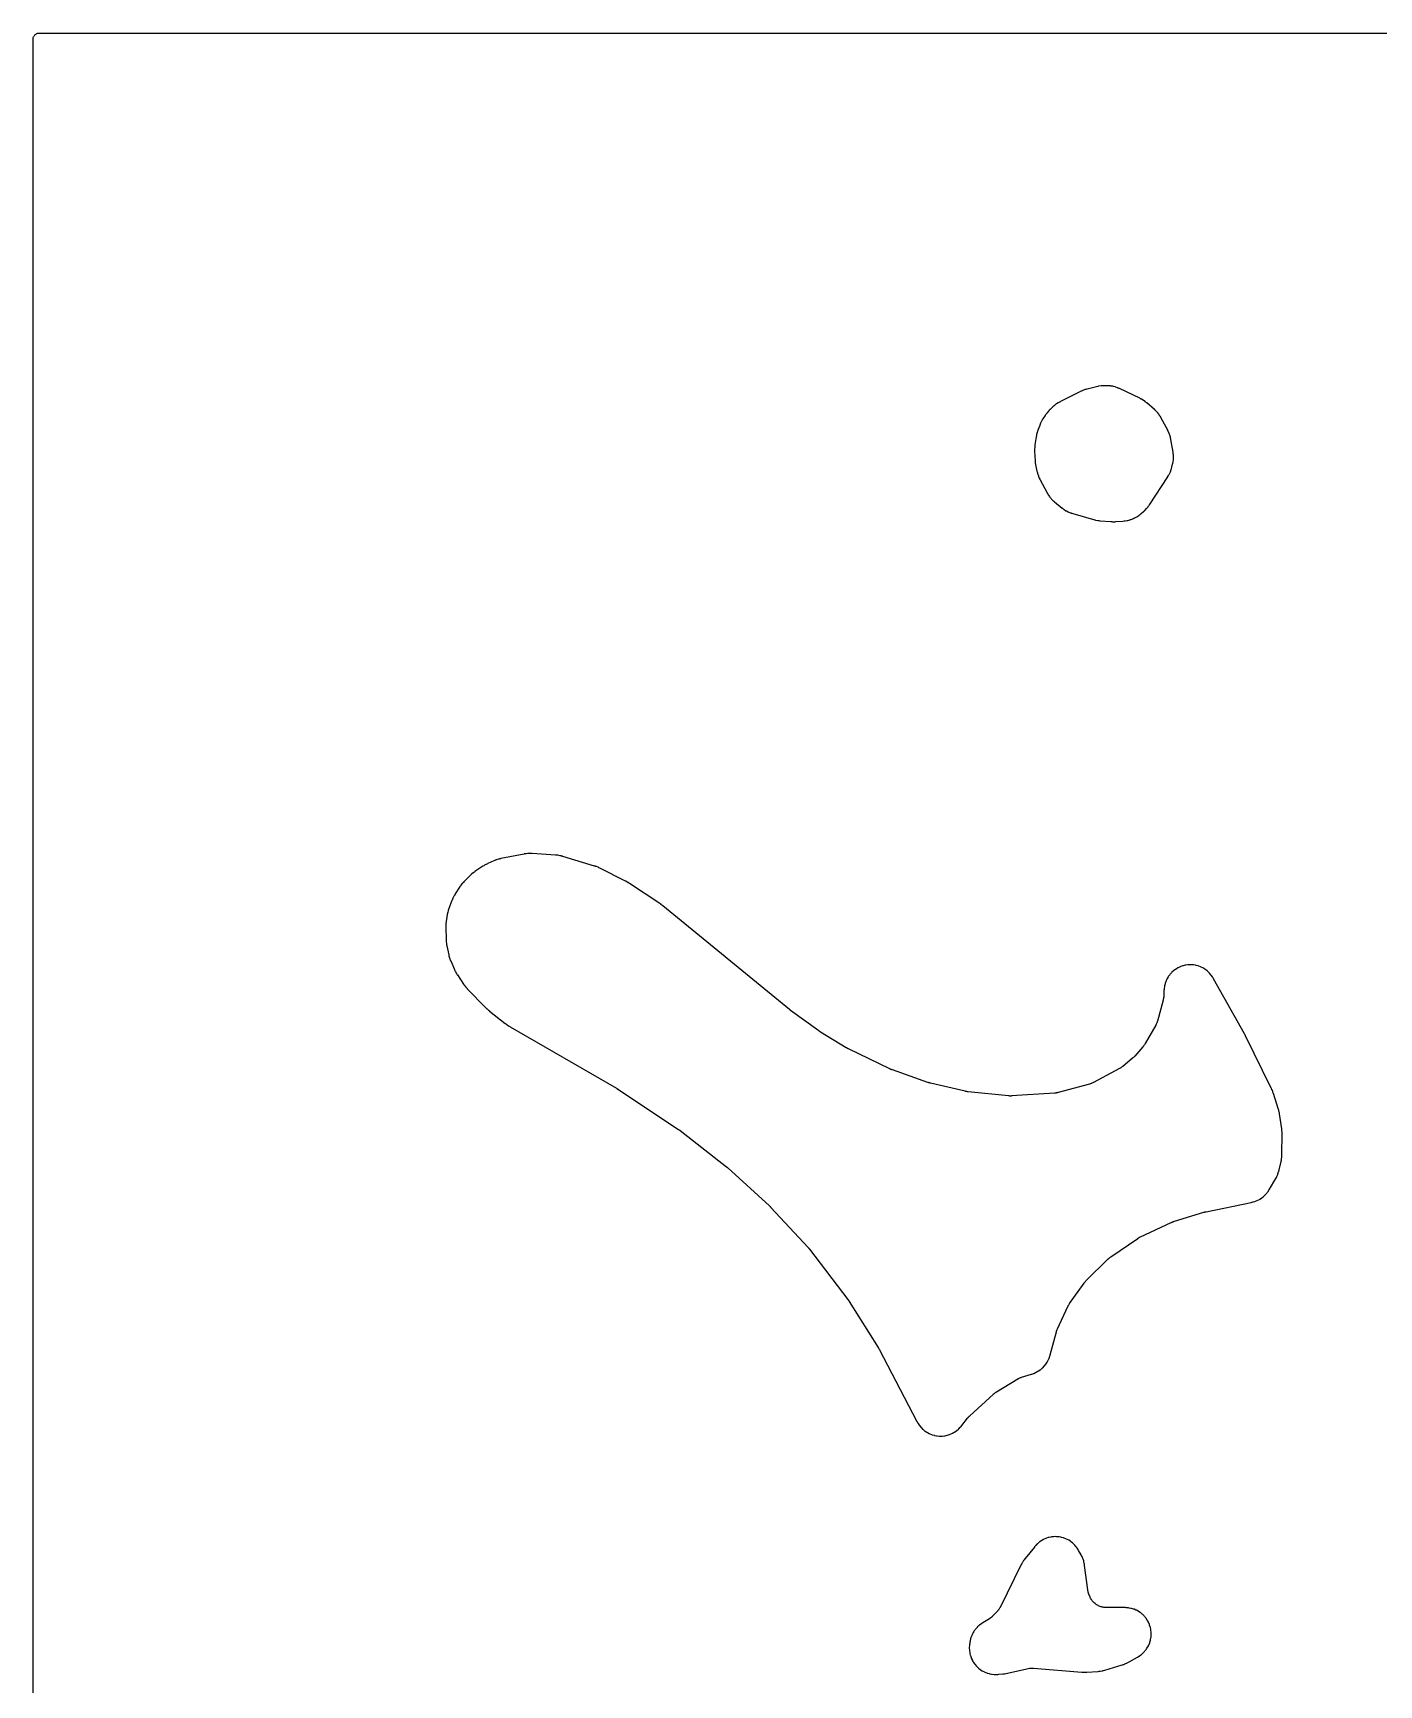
# Model space of a CAD drawing. Header units: millimetres. Extents: x 0 to 300, y 0 to 300.
# Drawn here: x -0.1 to 127.6, y 143.4 to 300.1 of the extents above; entities that cross this region are included whole.
import ezdxf

# ---------------------------------------------------------------- set-up
doc = ezdxf.new("R2010")
doc.units = ezdxf.units.MM
doc.layers.add('CUT', color=7, linetype='CONTINUOUS')

msp = doc.modelspace()

# ---------------------------------------------------------------- linework, layer by layer
at = {"layer": 'CUT'}
msp.add_lwpolyline([(-0.0625, 1.4375), (-0.0625, 298.5625), (-0.0625, 299.4478), (-0.0589, 299.5212), (-0.0503, 299.5794), (-0.036, 299.6365), (-0.0162, 299.6918), (0.009, 299.745), (0.0392, 299.7954), (0.0743, 299.8427), (0.1137, 299.8863), (0.1573, 299.9257), (0.2046, 299.9608), (0.255, 299.991), (0.3082, 300.0162), (0.3635, 300.036), (0.4206, 300.0503), (0.4788, 300.0589), (0.5522, 300.0625), (1.4375, 300.0625), (2.5578, 300.0625), (188.3057, 300.0625)], dxfattribs=at)
for points in [[(95.0459, 258.9656), (95.0488, 258.9525), (95.1788, 258.4024), (95.182, 258.3899), (95.2031, 258.3083), (95.2065, 258.2958), (95.2203, 258.2471), (95.2278, 258.2223), (95.2799, 258.0645), (95.2982, 258.016), (95.3637, 257.8633), (95.3744, 257.8397), (95.3964, 257.794), (95.4021, 257.7824), (95.4402, 257.7073), (95.4462, 257.6958), (96.1107, 256.4542), (96.1179, 256.441), (96.166, 256.3562), (96.1736, 256.3433), (96.2038, 256.2931), (96.2199, 256.2678), (96.3271, 256.1082), (96.363, 256.0601), (96.4839, 255.914), (96.5244, 255.8698), (96.6611, 255.7347), (96.683, 255.7141), (96.7267, 255.6751), (96.738, 255.6652), (96.8123, 255.6021), (96.8238, 255.5925), (97.5515, 255.0048), (97.5633, 254.9955), (97.6411, 254.9359), (97.6531, 254.9269), (97.7007, 254.8922), (97.7255, 254.8751), (97.8872, 254.7694), (97.9393, 254.739), (98.1084, 254.6513), (98.1632, 254.6263), (98.3428, 254.555), (98.3711, 254.5446), (98.4268, 254.5257), (98.4411, 254.521), (98.5346, 254.4918), (98.5491, 254.4875), (100.5134, 253.9281), (100.5276, 253.9243), (100.6198, 253.9005), (100.6341, 253.897), (100.6898, 253.884), (100.7185, 253.878), (100.9059, 253.844), (100.9349, 253.8395), (100.9917, 253.832), (101.0062, 253.8303), (101.101, 253.8202), (101.1156, 253.8188), (102.1468, 253.7341), (102.1578, 253.7333), (102.2346, 253.7284), (102.246, 253.7278), (102.2964, 253.7256), (102.3207, 253.725), (102.4723, 253.7244), (102.4956, 253.7247), (102.5362, 253.7262), (102.5472, 253.7266), (102.6232, 253.7307), (102.6355, 253.7315), (103.2898, 253.7799), (103.3049, 253.7812), (103.4024, 253.7909), (103.4174, 253.7926), (103.4758, 253.7999), (103.5057, 253.8044), (103.6961, 253.838), (103.7549, 253.8515), (103.941, 253.904), (103.9698, 253.913), (104.0256, 253.9318), (104.0399, 253.9368), (104.132, 253.9705), (104.1461, 253.9759), (104.2104, 254.0012), (104.2257, 254.0076), (104.3251, 254.05), (104.3403, 254.0567), (104.3993, 254.0839), (104.4291, 254.0986), (104.6174, 254.1982), (104.6743, 254.2325), (104.8505, 254.3524), (104.8774, 254.3719), (104.9289, 254.4113), (104.942, 254.4216), (105.026, 254.4896), (105.0388, 254.5002), (105.2602, 254.6899), (105.2709, 254.6993), (105.3398, 254.7612), (105.3502, 254.7709), (105.3907, 254.8091), (105.411, 254.8291), (105.5378, 254.9605), (105.5754, 255.0034), (105.6891, 255.1462), (105.7063, 255.169), (105.7389, 255.2141), (105.7471, 255.2257), (105.7994, 255.3021), (105.8074, 255.314), (107.5528, 257.9934), (107.5619, 258.0077), (107.6193, 258.1016), (107.628, 258.1162), (107.6608, 258.1735), (107.6769, 258.2033), (107.7741, 258.3973), (107.8009, 258.4595), (107.8757, 258.6632), (107.8864, 258.6953), (107.9056, 258.7586), (107.9103, 258.7748), (107.9393, 258.881), (107.9436, 258.8974), (108.0115, 259.1766), (108.0149, 259.1916), (108.036, 259.289), (108.039, 259.304), (108.0502, 259.3628), (108.0551, 259.3931), (108.0819, 259.5878), (108.0871, 259.6489), (108.0937, 259.8426), (108.0926, 259.9039), (108.0793, 260.0999), (108.0764, 260.1305), (108.0693, 260.1899), (108.0673, 260.2051), (108.0529, 260.3037), (108.0505, 260.3189), (107.8434, 261.5224), (107.8405, 261.538), (107.8204, 261.639), (107.8171, 261.6545), (107.8034, 261.7148), (107.7956, 261.7455), (107.7403, 261.9407), (107.7198, 262.0007), (107.6443, 262.1891), (107.6317, 262.2182), (107.6057, 262.2742), (107.5988, 262.2885), (107.553, 262.3807), (107.5458, 262.3948), (106.9369, 263.5441), (106.9303, 263.5562), (106.8866, 263.6343), (106.8798, 263.6462), (106.8524, 263.6926), (106.8379, 263.716), (106.7413, 263.8637), (106.7091, 263.9084), (106.6009, 264.0448), (106.5647, 264.0863), (106.4427, 264.2139), (106.4233, 264.2334), (106.3843, 264.2705), (106.3743, 264.2799), (106.3081, 264.3402), (106.2979, 264.3494), (105.5519, 264.9989), (105.5415, 265.0077), (105.4735, 265.0643), (105.4629, 265.0729), (105.4212, 265.1059), (105.3995, 265.1224), (105.2581, 265.2246), (105.2125, 265.2544), (105.0624, 265.3434), (105.0386, 265.3567), (104.9917, 265.3817), (104.9796, 265.388), (104.9006, 265.4278), (104.8883, 265.4338), (102.9637, 266.3494), (102.9512, 266.3552), (102.8691, 266.3919), (102.8564, 266.3974), (102.8066, 266.4184), (102.7809, 266.4285), (102.6145, 266.4896), (102.5618, 266.5062), (102.3928, 266.5511), (102.3387, 266.5629), (102.1663, 266.592), (102.1114, 266.5987), (101.9347, 266.612), (101.907, 266.6135), (101.853, 266.615), (101.8392, 266.6153), (101.7493, 266.6158), (101.7355, 266.6158), (101.4768, 266.6114), (101.46, 266.6109), (101.3508, 266.6059), (101.3341, 266.605), (101.2687, 266.6002), (101.2352, 266.5968), (101.0187, 266.5687), (100.9855, 266.5634), (100.921, 266.5514), (100.9045, 266.548), (100.7977, 266.5249), (100.7814, 266.5211), (99.9023, 266.305), (99.8855, 266.3006), (99.7771, 266.2706), (99.7605, 266.2658), (99.696, 266.2459), (99.6632, 266.2348), (99.4526, 266.1563), (99.4205, 266.1433), (99.3587, 266.1161), (99.343, 266.109), (99.2414, 266.0607), (99.2259, 266.0531), (97.3213, 265.0811), (97.3089, 265.0746), (97.229, 265.0315), (97.2167, 265.0247), (97.1693, 264.9976), (97.1454, 264.9832), (96.994, 264.8873), (96.9483, 264.8551), (96.8065, 264.7455), (96.7848, 264.7279), (96.7432, 264.6925), (96.7327, 264.6833), (96.6648, 264.6229), (96.6545, 264.6135), (96.4162, 264.3908), (96.4031, 264.3781), (96.3188, 264.2944), (96.306, 264.2813), (96.257, 264.2296), (96.2327, 264.2023), (96.0802, 264.0203), (96.0576, 263.9916), (96.0152, 263.9343), (96.0046, 263.9195), (95.9369, 263.8218), (95.9268, 263.8066), (95.7116, 263.475), (95.7028, 263.4611), (95.6471, 263.3698), (95.6387, 263.3556), (95.6067, 263.2999), (95.5911, 263.2709), (95.4951, 263.0798), (95.4811, 263.05), (95.4555, 262.9911), (95.4491, 262.9759), (95.4091, 262.8767), (95.4031, 262.8614), (95.23, 262.396), (95.2248, 262.3813), (95.192, 262.2856), (95.1871, 262.2708), (95.1689, 262.2128), (95.1604, 262.1828), (95.1099, 261.9869), (95.1029, 261.9566), (95.0908, 261.897), (95.0879, 261.8817), (95.0703, 261.782), (95.0678, 261.7667), (94.9533, 261.0008), (94.9513, 260.9858), (94.9392, 260.8884), (94.9376, 260.8733), (94.9318, 260.8147), (94.9296, 260.7845), (94.9202, 260.5885), (94.9196, 260.5583), (94.9197, 260.4993), (94.9199, 260.4842), (94.9227, 260.3861), (94.9233, 260.371), (94.9691, 259.5077), (94.97, 259.4943), (94.9766, 259.4072), (94.9777, 259.3938), (94.9828, 259.3416), (94.9861, 259.3149), (95.0109, 259.1422), (95.0153, 259.1157), (95.025, 259.0642), (95.0277, 259.051)], [(39.1686, 213.5291), (39.1715, 213.5151), (39.3563, 212.6591), (39.3596, 212.6446), (39.3823, 212.5508), (39.386, 212.5364), (39.401, 212.4804), (39.4094, 212.4519), (39.4686, 212.2683), (39.4784, 212.2402), (39.4989, 212.186), (39.5043, 212.1721), (39.5406, 212.0827), (39.5464, 212.069), (39.9038, 211.2483), (39.9095, 211.2357), (39.9473, 211.1541), (39.9532, 211.1416), (39.9771, 211.0931), (39.9899, 211.0685), (40.0765, 210.911), (40.0904, 210.887), (40.1187, 210.8409), (40.126, 210.8292), (40.1747, 210.7535), (40.1824, 210.742), (40.7711, 209.8726), (40.7787, 209.8616), (40.8288, 209.7911), (40.8367, 209.7803), (40.8677, 209.7385), (40.8841, 209.7175), (40.9934, 209.5834), (41.0107, 209.5631), (41.0454, 209.5243), (41.0543, 209.5145), (41.1134, 209.4512), (41.1226, 209.4415), (42.8807, 207.6387), (42.8943, 207.6252), (42.9836, 207.5392), (42.9976, 207.5262), (43.1131, 207.422), (43.1274, 207.4094), (43.2221, 207.3293), (43.2368, 207.3172), (44.7185, 206.1415), (44.736, 206.1282), (44.8514, 206.0433), (44.8694, 206.0306), (45.0179, 205.9296), (45.0363, 205.9175), (45.1576, 205.8414), (45.1765, 205.83), (55.2652, 200.0025), (55.2701, 199.9996), (55.2816, 199.9928), (55.2866, 199.9899), (55.2983, 199.9829), (55.3044, 199.9793), (55.3184, 199.9708), (55.3244, 199.9671), (55.3313, 199.9629), (55.3373, 199.9591), (55.3513, 199.9504), (55.3572, 199.9466), (55.3602, 199.9447), (55.3672, 199.9402), (55.3836, 199.9296), (55.3905, 199.925), (61.1659, 196.0881), (61.1717, 196.0843), (61.1851, 196.0752), (61.1908, 196.0713), (61.2044, 196.062), (61.2114, 196.0571), (61.2277, 196.0457), (61.2346, 196.0408), (61.2426, 196.0351), (61.2495, 196.0301), (61.2656, 196.0184), (61.2725, 196.0133), (61.276, 196.0107), (61.284, 196.0047), (61.3028, 195.9904), (61.3108, 195.9842), (65.7032, 192.5603), (65.7088, 192.5559), (65.7219, 192.5455), (65.7276, 192.541), (65.7408, 192.5303), (65.7477, 192.5248), (65.7635, 192.5117), (65.7703, 192.5061), (65.7781, 192.4996), (65.7848, 192.4939), (65.8005, 192.4805), (65.8071, 192.4747), (65.8105, 192.4718), (65.8183, 192.4649), (65.8365, 192.4487), (65.8443, 192.4417), (69.78, 188.8448), (69.787, 188.8384), (69.8032, 188.8232), (69.8102, 188.8167), (69.8185, 188.8088), (69.8253, 188.8022), (69.8411, 188.7869), (69.8478, 188.7802), (69.8555, 188.7725), (69.8622, 188.7658), (69.8777, 188.7501), (69.8843, 188.7433), (69.8923, 188.735), (69.8989, 188.7282), (69.914, 188.7121), (69.9205, 188.7052), (73.4349, 184.9037), (73.442, 184.8959), (73.4585, 184.8776), (73.4656, 184.8697), (73.4741, 184.86), (73.4811, 184.852), (73.4972, 184.8334), (73.504, 184.8253), (73.5118, 184.816), (73.5186, 184.8079), (73.5342, 184.7888), (73.5409, 184.7806), (73.549, 184.7705), (73.5555, 184.7622), (73.5707, 184.7428), (73.5772, 184.7344), (77.2201, 179.9641), (77.2264, 179.9558), (77.2409, 179.9364), (77.247, 179.9281), (77.2545, 179.9178), (77.2605, 179.9094), (77.2746, 179.8896), (77.2805, 179.8811), (77.2873, 179.8713), (77.2932, 179.8628), (77.3068, 179.8427), (77.3125, 179.8341), (77.3195, 179.8235), (77.3252, 179.8148), (77.3383, 179.7944), (77.3438, 179.7857), (80.0928, 175.4002), (80.0966, 175.3942), (80.1052, 175.3802), (80.1089, 175.3741), (80.1177, 175.3596), (80.1221, 175.3522), (80.1325, 175.3347), (80.1369, 175.3272), (80.1419, 175.3185), (80.1462, 175.3109), (80.1563, 175.2932), (80.1605, 175.2856), (80.1626, 175.2818), (80.1676, 175.2727), (80.179, 175.2515), (80.1839, 175.2424), (83.7654, 168.4055), (83.7725, 168.3923), (83.8197, 168.3074), (83.8272, 168.2945), (83.8568, 168.2441), (83.8726, 168.2187), (83.9781, 168.0586), (84.0134, 168.0104), (84.1326, 167.8636), (84.1726, 167.8191), (84.3058, 167.6849), (84.35, 167.6446), (84.4959, 167.5243), (84.5439, 167.4886), (84.701, 167.3835), (84.7523, 167.3527), (84.9192, 167.2638), (84.9733, 167.2383), (85.1482, 167.1664), (85.2046, 167.1464), (85.3857, 167.0923), (85.4438, 167.078), (85.6295, 167.0422), (85.6887, 167.0338), (85.877, 167.0166), (85.9368, 167.0141), (86.1259, 167.0158), (86.1856, 167.0193), (86.3735, 167.0398), (86.4326, 167.0492), (86.6176, 167.0883), (86.6754, 167.1035), (86.8556, 167.1609), (86.9117, 167.1818), (87.0852, 167.2568), (87.1389, 167.2832), (87.3042, 167.3751), (87.3549, 167.4067), (87.5102, 167.5146), (87.5576, 167.5511), (87.7014, 167.6739), (87.7449, 167.715), (87.8775, 167.8534), (87.8977, 167.8755), (87.9359, 167.9196), (87.9456, 167.931), (88.0074, 168.0061), (88.0168, 168.0177), (88.5626, 168.7146), (88.5684, 168.7219), (88.5775, 168.7332), (88.5927, 168.7517), (88.6134, 168.7763), (88.6322, 168.7978), (88.6473, 168.8146), (88.6561, 168.8241), (88.6593, 168.8277), (88.6787, 168.8479), (88.7225, 168.8923), (88.7493, 168.9183), (88.7585, 168.927), (88.7654, 168.9333), (91.0279, 171), (91.0359, 171.0073), (91.0485, 171.0185), (91.0695, 171.0366), (91.0981, 171.0606), (91.1238, 171.0814), (91.1445, 171.0975), (91.1565, 171.1066), (91.1609, 171.1099), (91.1873, 171.129), (91.2467, 171.1703), (91.2828, 171.1942), (91.2953, 171.2019), (91.3045, 171.2076), (93.323, 172.4382), (93.3311, 172.443), (93.3436, 172.4505), (93.3645, 172.4625), (93.3927, 172.4783), (93.418, 172.4919), (93.4216, 172.4938), (93.467, 172.5158), (93.5297, 172.5439), (93.5902, 172.5685), (93.6336, 172.5844), (93.6699, 172.5967), (93.6817, 172.6005), (93.6907, 172.6033), (94.634, 172.8916), (94.6484, 172.8963), (94.7417, 172.9274), (94.756, 172.9323), (94.8116, 172.9524), (94.8398, 172.9634), (95.0186, 173.0385), (95.0731, 173.0647), (95.2411, 173.1562), (95.2927, 173.1878), (95.4507, 173.2957), (95.4989, 173.3323), (95.6451, 173.4555), (95.6894, 173.4968), (95.8225, 173.6342), (95.8623, 173.6797), (95.9809, 173.8298), (96.016, 173.8791), (96.1189, 174.0403), (96.1488, 174.0929), (96.2349, 174.2637), (96.2594, 174.319), (96.3288, 174.5001), (96.339, 174.5286), (96.3573, 174.5848), (96.3618, 174.5992), (96.39, 174.6935), (96.3941, 174.708), (96.9905, 176.9037), (96.9931, 176.913), (96.9971, 176.9274), (97.0042, 176.951), (97.0141, 176.9826), (97.0233, 177.0104), (97.031, 177.0325), (97.0355, 177.045), (97.0372, 177.0497), (97.0475, 177.0766), (97.0715, 177.1361), (97.0866, 177.1715), (97.092, 177.1834), (97.096, 177.1921), (98.0828, 179.3085), (98.0871, 179.3177), (98.0938, 179.3318), (98.1054, 179.3549), (98.1212, 179.3857), (98.1358, 179.4128), (98.1477, 179.4341), (98.1546, 179.4462), (98.1572, 179.4507), (98.1729, 179.4766), (98.2085, 179.5336), (98.2307, 179.5672), (98.2384, 179.5784), (98.2442, 179.5867), (99.6195, 181.5318), (99.6254, 181.54), (99.6346, 181.5526), (99.65, 181.5734), (99.6712, 181.6009), (99.6904, 181.625), (99.7059, 181.6438), (99.7149, 181.6545), (99.7182, 181.6585), (99.7382, 181.6812), (99.7836, 181.731), (99.8114, 181.7602), (99.821, 181.7698), (99.8282, 181.7769), (101.9121, 183.8219), (101.9193, 183.8288), (101.9304, 183.8395), (101.949, 183.8568), (101.9743, 183.8797), (101.9971, 183.8997), (102.0154, 183.9153), (102.026, 183.9241), (102.0299, 183.9273), (102.0533, 183.9459), (102.1058, 183.9862), (102.1378, 184.0097), (102.1488, 184.0174), (102.157, 184.023), (104.6984, 185.7595), (104.7059, 185.7646), (104.7177, 185.7725), (104.7373, 185.7852), (104.7638, 185.8019), (104.7876, 185.8164), (104.8067, 185.8277), (104.8176, 185.834), (104.8217, 185.8363), (104.8457, 185.8495), (104.8994, 185.8781), (104.932, 185.8945), (104.9431, 185.8998), (104.9513, 185.9038), (107.8763, 187.2709), (107.8907, 187.2775), (107.9244, 187.2926), (107.939, 187.2989), (107.9567, 187.3064), (107.9714, 187.3125), (108.0057, 187.3264), (108.0204, 187.3322), (108.0373, 187.3387), (108.0522, 187.3443), (108.0869, 187.3569), (108.1019, 187.3622), (108.1201, 187.3685), (108.1351, 187.3735), (108.1703, 187.3849), (108.1854, 187.3897), (110.9701, 188.2401), (110.9801, 188.2431), (111.0037, 188.25), (111.0138, 188.2529), (111.0261, 188.2563), (111.0362, 188.2591), (111.0599, 188.2654), (111.0701, 188.2681), (111.0818, 188.2711), (111.092, 188.2736), (111.1158, 188.2794), (111.126, 188.2818), (111.1385, 188.2847), (111.1487, 188.287), (111.1727, 188.2922), (111.1829, 188.2944), (115.4561, 189.1742), (115.4697, 189.1772), (115.5575, 189.1974), (115.571, 189.2006), (115.6235, 189.214), (115.6502, 189.2215), (115.8202, 189.2732), (115.8725, 189.2918), (116.0348, 189.3581), (116.0851, 189.3815), (116.2406, 189.4625), (116.2885, 189.4904), (116.4359, 189.5854), (116.481, 189.6176), (116.6192, 189.726), (116.6611, 189.7621), (116.7898, 189.8838), (116.8094, 189.9033), (116.812, 189.9059), (116.8314, 189.9271), (116.9522, 190.065), (116.9878, 190.1097), (117.0933, 190.2562), (117.1093, 190.2795), (117.1395, 190.3259), (117.147, 190.3378), (117.1954, 190.4161), (117.2027, 190.4282), (117.7948, 191.4391), (117.8024, 191.4525), (117.8508, 191.5404), (117.8581, 191.554), (117.8859, 191.6075), (117.8994, 191.6353), (117.9813, 191.8153), (118.0039, 191.8727), (118.0669, 192.0603), (118.076, 192.0898), (118.0922, 192.1478), (118.0961, 192.1627), (118.1207, 192.26), (118.1242, 192.275), (118.3007, 193.0604), (118.304, 193.076), (118.3241, 193.1778), (118.327, 193.1935), (118.3374, 193.2549), (118.3419, 193.2865), (118.3656, 193.4924), (118.3684, 193.5242), (118.3722, 193.5864), (118.373, 193.6023), (118.3766, 193.706), (118.3769, 193.7219), (118.3931, 195.669), (118.3931, 195.6799), (118.3923, 195.7565), (118.3921, 195.7679), (118.3906, 195.818), (118.3894, 195.8422), (118.379, 195.9925), (118.3769, 196.0157), (118.3726, 196.0558), (118.3713, 196.0667), (118.3618, 196.1418), (118.3601, 196.1539), (118.1508, 197.5697), (118.1488, 197.5821), (118.1353, 197.6618), (118.1331, 197.674), (118.124, 197.7218), (118.1189, 197.7461), (118.082, 197.9035), (118.0759, 197.9276), (118.0628, 197.9745), (118.0594, 197.9864), (118.0361, 198.0639), (118.0324, 198.0757), (117.5686, 199.5099), (117.5617, 199.5302), (117.5142, 199.6609), (117.5065, 199.6809), (117.4412, 199.8426), (117.4328, 199.8623), (117.3761, 199.9893), (117.367, 200.0087), (114.9364, 204.9711), (114.9329, 204.9782), (114.9078, 205.0277), (114.9039, 205.0353), (114.8718, 205.0965), (114.8678, 205.1039), (114.8418, 205.1519), (114.8375, 205.1598), (111.904, 210.3808), (111.8965, 210.3938), (111.8468, 210.4773), (111.839, 210.49), (111.8079, 210.5395), (111.7913, 210.5644), (111.6813, 210.7213), (111.6446, 210.7684), (111.5212, 210.9116), (111.4799, 210.9549), (111.3429, 211.0851), (111.2975, 211.1241), (111.1482, 211.24), (111.0992, 211.2743), (110.9391, 211.3747), (110.8869, 211.404), (110.7176, 211.488), (110.6628, 211.5119), (110.4859, 211.5786), (110.429, 211.5969), (110.2464, 211.6458), (110.1879, 211.6583), (110.0014, 211.6887), (109.942, 211.6954), (109.7533, 211.7071), (109.6935, 211.7078), (109.5046, 211.7007), (109.4451, 211.6954), (109.2578, 211.6695), (109.1991, 211.6584), (109.0153, 211.614), (108.958, 211.5971), (108.7796, 211.5346), (108.7242, 211.512), (108.5529, 211.4321), (108.5001, 211.4041), (108.3376, 211.3076), (108.2877, 211.2745), (108.1357, 211.1622), (108.0894, 211.1243), (107.9493, 210.9975), (107.907, 210.9552), (107.7802, 210.815), (107.7423, 210.7687), (107.6301, 210.6166), (107.597, 210.5668), (107.5005, 210.4043), (107.4725, 210.3514), (107.3927, 210.1801), (107.3701, 210.1247), (107.3077, 209.9463), (107.2908, 209.889), (107.2464, 209.7052), (107.2353, 209.6465), (107.2091, 209.4566), (107.2057, 209.4269), (107.2006, 209.3687), (107.1995, 209.3538), (107.1934, 209.2568), (107.1927, 209.2419), (107.1743, 208.7516), (107.1737, 208.7387), (107.1728, 208.7212), (107.1686, 208.6696), (107.1592, 208.5838), (107.1542, 208.546), (107.1476, 208.5085), (107.1308, 208.4238), (107.1193, 208.3733), (107.1149, 208.3564), (107.1116, 208.3439), (106.5662, 206.3551), (106.5637, 206.3462), (106.5597, 206.3322), (106.5529, 206.3093), (106.5432, 206.2787), (106.5343, 206.2517), (106.5329, 206.2479), (106.5151, 206.2011), (106.4891, 206.1381), (106.4622, 206.0791), (106.4417, 206.0381), (106.424, 206.0045), (106.418, 205.9937), (106.4134, 205.9856), (105.4176, 204.2319), (105.4117, 204.2217), (105.4037, 204.208), (105.379, 204.1682), (105.336, 204.1029), (105.3165, 204.0744), (105.2958, 204.0467), (105.2479, 203.9849), (105.2183, 203.9486), (105.2079, 203.9366), (105.2002, 203.9278), (104.421, 203.048), (104.4164, 203.0429), (104.4056, 203.0309), (104.4037, 203.0287), (104.3823, 203.0059), (104.3387, 202.961), (104.3236, 202.9458), (104.3018, 202.9255), (104.2431, 202.8726), (104.2175, 202.8505), (103.2906, 202.0772), (103.2817, 202.0699), (103.2696, 202.0601), (103.2333, 202.0321), (103.1718, 201.9871), (103.1442, 201.9677), (103.1158, 201.9494), (103.051, 201.9092), (103.0115, 201.8861), (102.998, 201.8786), (102.9879, 201.8731), (100.5032, 200.5426), (100.4919, 200.5366), (100.4766, 200.5287), (100.4305, 200.5065), (100.3527, 200.4717), (100.318, 200.457), (100.2827, 200.4439), (100.2022, 200.4158), (100.1534, 200.4004), (100.1368, 200.3956), (100.1245, 200.3922), (97.1573, 199.589), (97.1464, 199.5862), (97.1318, 199.5824), (97.0881, 199.5723), (97.0149, 199.5573), (96.9824, 199.5513), (96.9497, 199.5465), (96.8756, 199.537), (96.831, 199.5324), (96.8159, 199.5312), (96.8047, 199.5304), (92.7361, 199.2651), (92.7267, 199.2645), (92.7121, 199.2637), (92.688, 199.2627), (92.6556, 199.2618), (92.6269, 199.2615), (92.6041, 199.2616), (92.591, 199.2617), (92.5862, 199.2618), (92.5579, 199.2628), (92.4952, 199.2659), (92.4576, 199.2686), (92.4449, 199.2697), (92.4356, 199.2707), (88.6369, 199.6606), (88.6227, 199.6622), (88.5896, 199.6661), (88.5755, 199.6679), (88.5582, 199.6702), (88.5441, 199.6722), (88.5111, 199.6772), (88.497, 199.6795), (88.4808, 199.6822), (88.4667, 199.6846), (88.434, 199.6907), (88.4199, 199.6933), (88.4028, 199.6968), (88.3889, 199.6997), (88.3563, 199.7067), (88.3424, 199.7099), (85.0495, 200.4784), (85.0376, 200.4812), (85.0098, 200.4881), (84.9979, 200.4911), (84.9834, 200.4949), (84.9716, 200.4981), (84.944, 200.5058), (84.9322, 200.5091), (84.9187, 200.5131), (84.9069, 200.5166), (84.8796, 200.525), (84.8679, 200.5286), (84.8536, 200.5332), (84.842, 200.5371), (84.8148, 200.5462), (84.8032, 200.5502), (81.4325, 201.7361), (81.4207, 201.7403), (81.3931, 201.7505), (81.3814, 201.7549), (81.3671, 201.7604), (81.3554, 201.7649), (81.3282, 201.7758), (81.3165, 201.7806), (81.3032, 201.7861), (81.2916, 201.791), (81.2647, 201.8026), (81.2532, 201.8077), (81.2392, 201.814), (81.2278, 201.8192), (81.2012, 201.8316), (81.1899, 201.837), (77.2677, 203.7315), (77.2578, 203.7363), (77.2348, 203.7478), (77.225, 203.7528), (77.213, 203.7589), (77.2032, 203.764), (77.1805, 203.7761), (77.1708, 203.7813), (77.1596, 203.7874), (77.15, 203.7927), (77.1275, 203.8053), (77.118, 203.8107), (77.1063, 203.8175), (77.0968, 203.823), (77.0747, 203.8362), (77.0652, 203.8418), (74.627, 205.33), (74.6209, 205.3337), (74.6066, 205.3426), (74.6005, 205.3464), (74.586, 205.3556), (74.5786, 205.3603), (74.5613, 205.3715), (74.5539, 205.3764), (74.5454, 205.382), (74.538, 205.3869), (74.5209, 205.3984), (74.5135, 205.4034), (74.5098, 205.406), (74.5012, 205.412), (74.4813, 205.4261), (74.4728, 205.4322), (71.7855, 207.3771), (71.7811, 207.3804), (71.7707, 207.388), (71.7663, 207.3912), (71.7559, 207.3989), (71.7505, 207.4029), (71.7381, 207.4124), (71.7327, 207.4164), (71.7266, 207.4211), (71.7212, 207.4252), (71.7088, 207.4349), (71.7042, 207.4385), (71.6943, 207.4464), (71.6802, 207.4577), (71.674, 207.4628), (59.6796, 217.2874), (59.6678, 217.2969), (59.59, 217.3573), (59.5779, 217.3665), (59.4783, 217.44), (59.466, 217.4488), (59.3853, 217.5053), (59.3727, 217.5139), (56.5041, 219.4146), (56.4896, 219.4239), (56.3945, 219.4831), (56.3798, 219.492), (56.2583, 219.5627), (56.2433, 219.5712), (56.145, 219.6248), (56.1298, 219.6328), (53.6974, 220.8693), (53.6856, 220.8751), (53.6083, 220.9123), (53.5964, 220.9179), (53.5495, 220.9392), (53.5252, 220.9496), (53.3662, 221.0135), (53.3416, 221.0228), (53.293, 221.0399), (53.2805, 221.0442), (53.199, 221.0708), (53.1864, 221.0748), (50.1777, 221.9872), (50.1613, 221.992), (50.0543, 222.0211), (50.0377, 222.0254), (49.973, 222.0411), (49.9396, 222.0482), (49.7214, 222.088), (49.6877, 222.0932), (49.6216, 222.1014), (49.6046, 222.1033), (49.4941, 222.1138), (49.4771, 222.1152), (47.2745, 222.2625), (47.2613, 222.2632), (47.1757, 222.267), (47.1626, 222.2675), (47.1111, 222.2686), (47.0847, 222.2687), (46.9157, 222.2651), (46.8631, 222.2617), (46.6951, 222.2433), (46.669, 222.2398), (46.6181, 222.232), (46.6051, 222.2298), (46.5207, 222.2149), (46.5077, 222.2125), (44.3017, 221.7724), (44.2851, 221.7688), (44.1782, 221.7444), (44.1618, 221.7404), (44.098, 221.7239), (44.0655, 221.7145), (43.8566, 221.6477), (43.8248, 221.6365), (43.7633, 221.6129), (43.7476, 221.6067), (43.6462, 221.5645), (43.6307, 221.5578), (43.0564, 221.2999), (43.045, 221.2947), (42.9714, 221.2597), (42.9601, 221.2543), (42.9163, 221.2323), (42.8941, 221.2207), (42.7516, 221.1417), (42.7299, 221.1291), (42.6881, 221.1036), (42.6775, 221.097), (42.6088, 221.0531), (42.5983, 221.0463), (41.8466, 220.5438), (41.8344, 220.5354), (41.7554, 220.4797), (41.7433, 220.471), (41.6967, 220.4364), (41.6732, 220.418), (41.524, 220.2953), (41.5015, 220.2758), (41.4585, 220.2367), (41.4476, 220.2266), (41.3777, 220.1598), (41.3671, 220.1493), (40.7995, 219.5792), (40.7885, 219.5679), (40.7182, 219.4934), (40.7075, 219.4819), (40.6665, 219.4361), (40.6461, 219.4121), (40.5177, 219.2527), (40.4986, 219.2277), (40.4626, 219.1778), (40.4536, 219.165), (40.3958, 219.0804), (40.3871, 219.0673), (39.9713, 218.423), (39.9627, 218.4093), (39.908, 218.3194), (39.8998, 218.3054), (39.8684, 218.2506), (39.8531, 218.222), (39.7588, 218.034), (39.745, 218.0047), (39.7198, 217.9468), (39.7135, 217.9319), (39.674, 217.8343), (39.6682, 217.8192), (39.3799, 217.0468), (39.375, 217.0331), (39.3441, 216.944), (39.3395, 216.9302), (39.3223, 216.8762), (39.3142, 216.8484), (39.2656, 216.6661), (39.2588, 216.6379), (39.2469, 216.5825), (39.244, 216.5683), (39.2264, 216.4756), (39.2238, 216.4613), (39.1183, 215.8226), (39.1162, 215.8089), (39.1036, 215.7195), (39.1018, 215.7057), (39.0954, 215.6518), (39.0928, 215.6242), (39.08, 215.4442), (39.0787, 215.4164), (39.0773, 215.3622), (39.0771, 215.3483), (39.077, 215.258), (39.0771, 215.2441), (39.1016, 214.1093), (39.1021, 214.095), (39.1063, 214.002), (39.1071, 213.9877), (39.111, 213.9318), (39.1137, 213.9033), (39.1354, 213.7183), (39.1394, 213.69), (39.1486, 213.6347), (39.1511, 213.6206)], [(88.8188, 146.2532), (88.8346, 146.1978), (88.8926, 146.0253), (88.9135, 145.9717), (88.9878, 145.8055), (89.0137, 145.7541), (89.1036, 145.5958), (89.1344, 145.5472), (89.239, 145.3982), (89.2743, 145.3528), (89.3927, 145.2145), (89.4322, 145.1726), (89.5633, 145.0464), (89.6067, 145.0085), (89.7493, 144.8954), (89.796, 144.8618), (89.9488, 144.7629), (89.9986, 144.7339), (90.1602, 144.6501), (90.2125, 144.6261), (90.3813, 144.5581), (90.4357, 144.5392), (90.6103, 144.4878), (90.6663, 144.4742), (90.845, 144.4397), (90.902, 144.4315), (91.0832, 144.4143), (91.1407, 144.4116), (91.3252, 144.4118), (91.354, 144.4126), (91.4102, 144.4153), (91.4245, 144.4162), (91.5178, 144.4231), (91.5322, 144.4243), (91.9009, 144.4603), (91.9193, 144.4624), (92.0387, 144.4778), (92.057, 144.4804), (92.2061, 144.5044), (92.2243, 144.5076), (92.3425, 144.5303), (92.3607, 144.5341), (94.1941, 144.9456), (94.4513, 144.9926), (94.4611, 144.9943), (94.4763, 144.9969), (94.5014, 145.0009), (94.5352, 145.0057), (94.5593, 145.0087), (94.6041, 145.0118), (94.6837, 145.0139), (94.7389, 145.0129), (94.7851, 145.0109), (94.8001, 145.0098), (94.8114, 145.009), (99.3989, 144.6305), (99.4099, 144.6297), (99.487, 144.6248), (99.4985, 144.6241), (99.5491, 144.6219), (99.5735, 144.6213), (99.7255, 144.6207), (99.749, 144.621), (99.7897, 144.6225), (99.8008, 144.623), (99.877, 144.627), (99.8894, 144.6278), (100.9208, 144.7044), (100.9371, 144.7059), (101.0425, 144.7166), (101.0587, 144.7185), (101.1218, 144.7266), (101.154, 144.7317), (101.3623, 144.7702), (101.3942, 144.777), (101.4561, 144.792), (101.4719, 144.7961), (101.5742, 144.8238), (101.5899, 144.8283), (103.24, 145.3237), (103.2562, 145.3289), (103.3612, 145.3637), (103.3772, 145.3693), (103.4396, 145.3919), (103.4713, 145.4044), (103.6744, 145.4916), (103.7053, 145.5059), (103.7647, 145.5355), (103.7799, 145.5433), (103.8774, 145.5953), (103.8923, 145.6036), (104.669, 146.0468), (104.6816, 146.0542), (104.7625, 146.1031), (104.7749, 146.1107), (104.8228, 146.1413), (104.847, 146.1575), (104.9993, 146.2652), (105.0451, 146.3011), (105.1843, 146.4214), (105.2264, 146.4615), (105.3533, 146.5947), (105.3913, 146.6388), (105.5047, 146.7836), (105.5383, 146.8311), (105.6372, 146.9863), (105.666, 147.0369), (105.7493, 147.2009), (105.7731, 147.254), (105.8402, 147.4253), (105.8587, 147.4805), (105.9088, 147.6575), (105.922, 147.7142), (105.9547, 147.8952), (105.9623, 147.9529), (105.9773, 148.1362), (105.9793, 148.1944), (105.9765, 148.3784), (105.9728, 148.4364), (105.9522, 148.6192), (105.9429, 148.6767), (105.9047, 148.8566), (105.8899, 148.9129), (105.8345, 149.0883), (105.8143, 149.1429), (105.7421, 149.3121), (105.7167, 149.3645), (105.6284, 149.5259), (105.5981, 149.5756), (105.4946, 149.7277), (105.4596, 149.7742), (105.3419, 149.9156), (105.3026, 149.9584), (105.1717, 150.0877), (105.1284, 150.1266), (104.9856, 150.2426), (104.9387, 150.2771), (104.7854, 150.3788), (104.7354, 150.4085), (104.573, 150.4949), (104.5203, 150.5196), (104.3503, 150.5898), (104.2955, 150.6094), (104.1194, 150.6628), (104.063, 150.677), (103.8826, 150.713), (103.825, 150.7217), (103.6394, 150.7404), (103.6104, 150.7426), (103.5537, 150.7455), (103.5391, 150.7461), (103.4446, 150.7487), (103.43, 150.7489), (101.7002, 150.7548), (101.6556, 150.756), (101.574, 150.7603), (101.4853, 150.7695), (101.4266, 150.7784), (101.3393, 150.7963), (101.2818, 150.8111), (101.1966, 150.8375), (101.1408, 150.8579), (101.0587, 150.8926), (100.9851, 150.9281), (100.9454, 150.9484), (100.8751, 150.9868), (100.8376, 151.0084), (100.7697, 151.0498), (100.6979, 151.0984), (100.6517, 151.1331), (100.585, 151.1884), (100.5423, 151.2273), (100.4812, 151.2888), (100.4425, 151.3317), (100.3875, 151.3988), (100.3532, 151.4452), (100.3049, 151.5172), (100.2752, 151.5667), (100.2341, 151.6431), (100.1999, 151.7148), (100.1822, 151.7544), (100.0676, 152.0278), (100.0637, 152.0372), (100.0578, 152.0519), (100.0483, 152.0762), (100.0361, 152.109), (100.0257, 152.1383), (100.0244, 152.1425), (100.0086, 152.1948), (99.9894, 152.2668), (99.9738, 152.3358), (99.9648, 152.3849), (99.9582, 152.4258), (99.9563, 152.4391), (99.955, 152.4492), (99.6679, 154.7289), (99.6674, 154.733), (99.6654, 154.7475), (99.6512, 154.8417), (99.6488, 154.8562), (99.6389, 154.9125), (99.6331, 154.9413), (99.5916, 155.1244), (99.5758, 155.1809), (99.5174, 155.3567), (99.4963, 155.4113), (99.42, 155.583), (99.4074, 155.6094), (99.3816, 155.6605), (99.3749, 155.6735), (99.3299, 155.7575), (99.3228, 155.7703), (99.1005, 156.1622), (99.0931, 156.1749), (99.0441, 156.2564), (99.0365, 156.2689), (99.0059, 156.3171), (98.9896, 156.3415), (98.8816, 156.4948), (98.8457, 156.5409), (98.7249, 156.681), (98.6846, 156.7234), (98.5508, 156.8511), (98.5066, 156.8894), (98.361, 157.0035), (98.3132, 157.0373), (98.1572, 157.1366), (98.1064, 157.1656), (97.9414, 157.2492), (97.888, 157.2731), (97.7157, 157.3403), (97.6603, 157.3589), (97.4822, 157.409), (97.4252, 157.4221), (97.2431, 157.4546), (97.1851, 157.4621), (97.0007, 157.4768), (96.9422, 157.4785), (96.7573, 157.4752), (96.6989, 157.4712), (96.5152, 157.4499), (96.4575, 157.4403), (96.2768, 157.4011), (96.2202, 157.386), (96.0442, 157.3294), (95.9894, 157.3088), (95.8197, 157.2353), (95.7672, 157.2095), (95.6054, 157.1198), (95.5557, 157.089), (95.4034, 156.9841), (95.3569, 156.9485), (95.2155, 156.8292), (95.1727, 156.7894), (95.0419, 156.655), (95.022, 156.6336), (94.9842, 156.5908), (94.9746, 156.5797), (94.9135, 156.5069), (94.9042, 156.4956), (94.9022, 156.4931), (94.0218, 155.3923), (94.0191, 155.3889), (94.0092, 155.3763), (93.9464, 155.2933), (93.9369, 155.2804), (93.9005, 155.2295), (93.8826, 155.203), (93.7707, 155.0276), (93.7542, 155.0001), (93.7234, 154.9457), (93.7157, 154.9316), (93.6669, 154.8397), (93.6596, 154.8254), (91.6415, 150.7627), (91.6361, 150.7518), (91.6286, 150.7373), (91.6053, 150.6947), (91.5765, 150.6455), (91.5308, 150.575), (91.4834, 150.5088), (91.4742, 150.4972), (91.4513, 150.4699), (91.4205, 150.4351), (91.4102, 150.4241), (91.4023, 150.4158), (91.1542, 150.1563), (90.9099, 149.9115), (90.9002, 149.902), (90.887, 149.8891), (90.8467, 149.8523), (90.7777, 149.7929), (90.7466, 149.7674), (90.7165, 149.7449), (90.6868, 149.7244), (90.6538, 149.7027), (90.6429, 149.6959), (90.6346, 149.6908), (90.0156, 149.3125), (90.0153, 149.3123), (90.003, 149.3045), (89.9231, 149.253), (89.9109, 149.2449), (89.8636, 149.2128), (89.8399, 149.1957), (89.8387, 149.1949), (89.8376, 149.1941), (89.8201, 149.1808), (89.6902, 149.0829), (89.6864, 149.0797), (89.6859, 149.0793), (89.6765, 149.0715), (89.6452, 149.0454), (89.6438, 149.0441), (89.6404, 149.0412), (89.5871, 148.9919), (89.5091, 148.9202), (89.5045, 148.9155), (89.5027, 148.9138), (89.4808, 148.8915), (89.4681, 148.8786), (89.4671, 148.8775), (89.4611, 148.8714), (89.4021, 148.8048), (89.3448, 148.7407), (89.3395, 148.7342), (89.3367, 148.731), (89.3128, 148.7013), (89.308, 148.6953), (89.3074, 148.6946), (89.2995, 148.6847), (89.2433, 148.6069), (89.1987, 148.5461), (89.1931, 148.5377), (89.1895, 148.5327), (89.1673, 148.4984), (89.1665, 148.4973), (89.1664, 148.4971), (89.1572, 148.4829), (89.1072, 148.3972), (89.0723, 148.3381), (89.0667, 148.3276), (89.0627, 148.3208), (89.0354, 148.2681), (88.9937, 148.1767), (88.9667, 148.1189), (88.9615, 148.1062), (88.9575, 148.0974), (88.9355, 148.0423), (88.903, 147.9471), (88.9006, 147.9404), (88.8901, 147.9116), (88.8878, 147.9041), (88.8829, 147.8904), (88.8785, 147.8754), (88.8748, 147.8647), (88.8584, 147.8077), (88.8383, 147.7221), (88.8264, 147.6758), (88.8198, 147.6475), (88.8083, 147.592), (88.8055, 147.5777), (88.7887, 147.4848), (88.7862, 147.4705), (88.768, 147.3545), (88.766, 147.3403), (88.7537, 147.2475), (88.752, 147.2332), (88.7459, 147.1773), (88.7435, 147.1486), (88.7325, 146.9644), (88.7319, 146.9069), (88.7385, 146.725), (88.7433, 146.6676), (88.7673, 146.4872), (88.7777, 146.4305)]]:
    msp.add_lwpolyline(points, close=True, dxfattribs=at)

doc.saveas('drawing.dxf')
